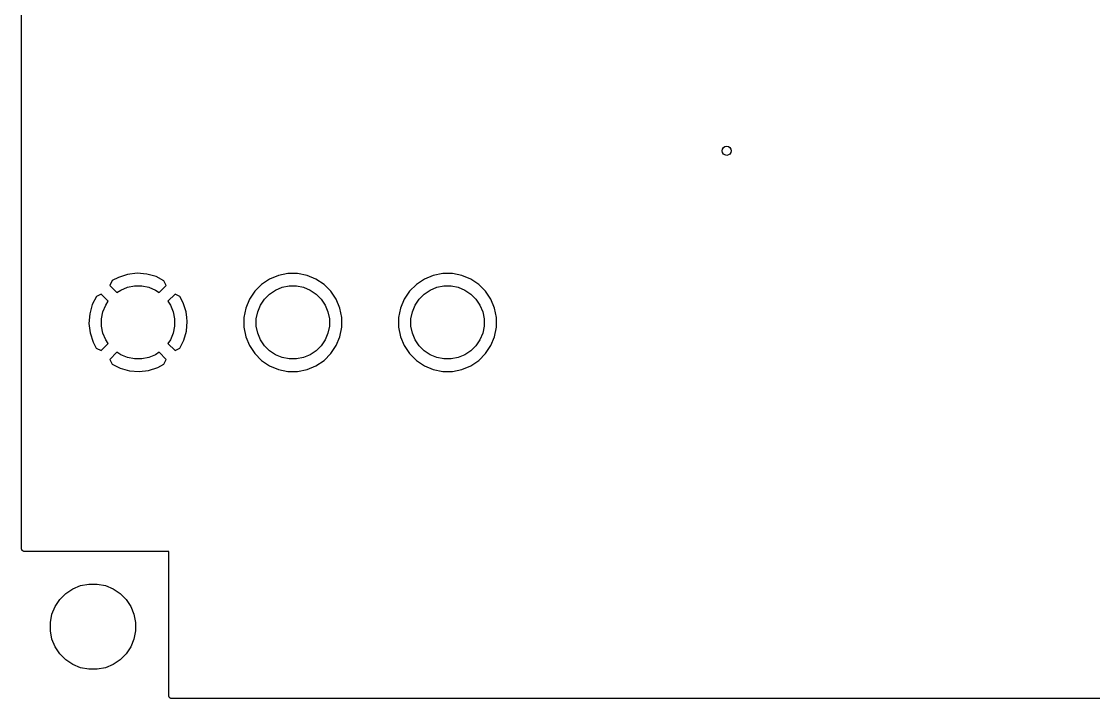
# Model space of a CAD drawing. Extents: x -66 to 211, y -177 to 13.
# Drawn here: x -14.94 to 29.07, y -136.45 to -108.67 of the extents above; entities that cross this region are included whole.
import ezdxf

# ---------------------------------------------------------------- set-up
doc = ezdxf.new("R2010")
doc.units = 0
doc.layers.add('BLACK', color=7, linetype='CONTINUOUS')

msp = doc.modelspace()

# ---------------------------------------------------------------- linework, layer by layer
at = {"layer": 'BLACK', "linetype": 'CONTINUOUS'}
for p, q in [((-14.9352, -130.289), (-14.9352, -13.0418)), ((-10.9577, -119.17), (-11.2075, -119.303)), ((-10.5804, -119.047), (-10.9577, -119.17)), ((-10.1876, -119), (-10.5804, -119.047)), ((-9.79324, -119.031), (-10.1876, -119)), ((-9.41252, -119.139), (-9.79324, -119.031)), ((-9.08643, -119.305), (-9.41252, -119.139)), ((-4.74845, -119.238), (-5.07733, -119.458)), ((-4.38301, -119.087), (-4.74845, -119.238)), ((-3.99507, -119.01), (-4.38301, -119.087)), ((-3.59953, -119.01), (-3.99507, -119.01)), ((-3.21159, -119.087), (-3.59953, -119.01)), ((-2.84615, -119.238), (-3.21159, -119.087)), ((-2.51728, -119.458), (-2.84615, -119.238)), ((1.60155, -119.238), (1.27267, -119.458)), ((1.96699, -119.087), (1.60155, -119.238)), ((2.35493, -119.01), (1.96699, -119.087)), ((2.75047, -119.01), (2.35493, -119.01)), ((3.13841, -119.087), (2.75047, -119.01)), ((3.50385, -119.238), (3.13841, -119.087)), ((3.83272, -119.458), (3.50385, -119.238)), ((-11.2075, -119.303), (-11.3051, -119.501)), ((-11.3051, -119.501), (-11.0134, -119.792)), ((-10.8578, -119.688), (-10.5848, -119.575)), ((-10.5848, -119.575), (-10.295, -119.518)), ((-10.295, -119.518), (-9.99956, -119.518)), ((-9.99956, -119.518), (-9.70977, -119.575)), ((-9.70977, -119.575), (-9.43678, -119.688)), ((-9.28119, -119.792), (-8.98947, -119.501)), ((-8.98947, -119.501), (-9.08643, -119.305)), ((-5.07733, -119.458), (-5.35702, -119.738)), ((-4.50782, -119.688), (-4.23483, -119.575)), ((-4.23483, -119.575), (-3.94504, -119.518)), ((-3.94504, -119.518), (-3.64956, -119.518)), ((-3.64956, -119.518), (-3.35977, -119.575)), ((-3.35977, -119.575), (-3.08678, -119.688)), ((-2.23758, -119.738), (-2.51728, -119.458)), ((1.27267, -119.458), (0.99298, -119.738)), ((1.84218, -119.688), (2.11517, -119.575)), ((2.11517, -119.575), (2.40496, -119.518)), ((2.40496, -119.518), (2.70044, -119.518)), ((2.70044, -119.518), (2.99023, -119.575)), ((2.99023, -119.575), (3.26322, -119.688)), ((4.11241, -119.738), (3.83272, -119.458)), ((-11.8605, -119.957), (-12.0265, -120.283)), ((-11.6643, -119.86), (-11.8605, -119.957)), ((-11.3726, -120.152), (-11.6643, -119.86)), ((-11.0134, -119.792), (-10.8578, -119.688)), ((-9.43678, -119.688), (-9.28119, -119.792)), ((-8.63026, -119.86), (-8.92198, -120.152)), ((-8.43289, -119.957), (-8.63026, -119.86)), ((-8.29935, -120.207), (-8.43289, -119.957)), ((-5.57676, -120.067), (-5.72813, -120.432)), ((-5.35702, -119.738), (-5.57676, -120.067)), ((-5.12658, -120.307), (-4.96243, -120.062)), ((-4.96243, -120.062), (-4.75349, -119.853)), ((-4.75349, -119.853), (-4.50782, -119.688)), ((-3.08678, -119.688), (-2.84111, -119.853)), ((-2.84111, -119.853), (-2.63217, -120.062)), ((-2.63217, -120.062), (-2.46802, -120.307)), ((-2.01783, -120.067), (-2.23758, -119.738)), ((-1.86647, -120.432), (-2.01783, -120.067)), ((0.77324, -120.067), (0.62187, -120.432)), ((0.99298, -119.738), (0.77324, -120.067)), ((1.22342, -120.307), (1.38757, -120.062)), ((1.38757, -120.062), (1.59651, -119.853)), ((1.59651, -119.853), (1.84218, -119.688)), ((3.26322, -119.688), (3.50889, -119.853)), ((3.50889, -119.853), (3.71783, -120.062)), ((3.71783, -120.062), (3.88198, -120.307)), ((4.33216, -120.067), (4.11241, -119.738)), ((4.48353, -120.432), (4.33216, -120.067)), ((-12.0265, -120.283), (-12.1337, -120.664)), ((-11.5897, -120.58), (-11.4766, -120.307)), ((-11.4766, -120.307), (-11.3726, -120.152)), ((-8.92198, -120.152), (-8.81802, -120.307)), ((-8.81802, -120.307), (-8.70494, -120.58)), ((-8.17661, -120.585), (-8.29935, -120.207)), ((-5.72813, -120.432), (-5.8053, -120.82)), ((-5.23966, -120.58), (-5.12658, -120.307)), ((-2.46802, -120.307), (-2.35494, -120.58)), ((-1.7893, -120.82), (-1.86647, -120.432)), ((0.62187, -120.432), (0.5447, -120.82)), ((1.11034, -120.58), (1.22342, -120.307)), ((3.88198, -120.307), (3.99506, -120.58)), ((4.5607, -120.82), (4.48353, -120.432)), ((-12.1337, -120.664), (-12.1646, -121.058)), ((-11.6473, -120.87), (-11.5897, -120.58)), ((-11.6473, -121.165), (-11.6473, -120.87)), ((-8.70494, -120.58), (-8.6473, -120.87)), ((-8.6473, -120.87), (-8.6473, -121.165)), ((-8.14839, -120.822), (-8.17661, -120.585)), ((-8.16089, -121.372), (-8.12999, -120.977)), ((-8.12999, -120.977), (-8.14839, -120.822)), ((-5.8053, -120.82), (-5.8053, -121.215)), ((-5.2973, -120.87), (-5.23966, -120.58)), ((-5.2973, -121.165), (-5.2973, -120.87)), ((-2.35494, -120.58), (-2.2973, -120.87)), ((-2.2973, -120.87), (-2.2973, -121.165)), ((-1.7893, -121.215), (-1.7893, -120.82)), ((0.5447, -120.82), (0.5447, -121.215)), ((1.0527, -120.87), (1.11034, -120.58)), ((1.0527, -121.165), (1.0527, -120.87)), ((3.99506, -120.58), (4.0527, -120.87)), ((4.0527, -120.87), (4.0527, -121.165)), ((4.5607, -121.215), (4.5607, -120.82)), ((-12.1646, -121.058), (-12.118, -121.451)), ((-11.5897, -121.455), (-11.6473, -121.165)), ((-8.6473, -121.165), (-8.70494, -121.455)), ((-8.26813, -121.752), (-8.16089, -121.372)), ((-5.8053, -121.215), (-5.72813, -121.603)), ((-5.23966, -121.455), (-5.2973, -121.165)), ((-2.2973, -121.165), (-2.35494, -121.455)), ((-1.86647, -121.603), (-1.7893, -121.215)), ((0.5447, -121.215), (0.62187, -121.603)), ((1.11034, -121.455), (1.0527, -121.165)), ((4.0527, -121.165), (3.99506, -121.455)), ((4.48353, -121.603), (4.5607, -121.215)), ((-12.118, -121.451), (-11.9952, -121.828)), ((-11.9952, -121.828), (-11.8617, -122.078)), ((-11.6643, -122.176), (-11.3726, -121.884)), ((-11.4766, -121.728), (-11.5897, -121.455)), ((-11.3726, -121.884), (-11.4766, -121.728)), ((-8.81802, -121.728), (-8.92198, -121.884)), ((-8.92198, -121.884), (-8.63026, -122.176)), ((-8.70494, -121.455), (-8.81802, -121.728)), ((-8.43414, -122.079), (-8.26813, -121.752)), ((-5.72813, -121.603), (-5.57676, -121.969)), ((-5.12658, -121.728), (-5.23966, -121.455)), ((-4.96243, -121.974), (-5.12658, -121.728)), ((-2.46802, -121.728), (-2.63217, -121.974)), ((-2.35494, -121.455), (-2.46802, -121.728)), ((-2.01783, -121.969), (-1.86647, -121.603)), ((0.62187, -121.603), (0.77324, -121.969)), ((1.22342, -121.728), (1.11034, -121.455)), ((1.38757, -121.974), (1.22342, -121.728)), ((3.88198, -121.728), (3.71783, -121.974)), ((3.99506, -121.455), (3.88198, -121.728)), ((4.33216, -121.969), (4.48353, -121.603)), ((-11.8617, -122.078), (-11.6643, -122.176)), ((-11.0134, -122.243), (-11.3051, -122.535)), ((-10.8578, -122.347), (-11.0134, -122.243)), ((-9.28119, -122.243), (-9.43678, -122.347)), ((-8.98947, -122.535), (-9.28119, -122.243)), ((-8.63026, -122.176), (-8.43414, -122.079)), ((-5.57676, -121.969), (-5.35702, -122.298)), ((-5.35702, -122.298), (-5.07733, -122.577)), ((-4.75349, -122.183), (-4.96243, -121.974)), ((-4.50782, -122.347), (-4.75349, -122.183)), ((-2.84111, -122.183), (-3.08678, -122.347)), ((-2.63217, -121.974), (-2.84111, -122.183)), ((-2.51728, -122.577), (-2.23758, -122.298)), ((-2.23758, -122.298), (-2.01783, -121.969)), ((0.77324, -121.969), (0.99298, -122.298)), ((0.99298, -122.298), (1.27267, -122.577)), ((1.59651, -122.183), (1.38757, -121.974)), ((1.84218, -122.347), (1.59651, -122.183)), ((3.50889, -122.183), (3.26322, -122.347)), ((3.71783, -121.974), (3.50889, -122.183)), ((3.83272, -122.577), (4.11241, -122.298)), ((4.11241, -122.298), (4.33216, -121.969)), ((-11.3051, -122.535), (-11.2082, -122.731)), ((-11.2082, -122.731), (-10.8821, -122.897)), ((-10.5848, -122.46), (-10.8578, -122.347)), ((-10.295, -122.518), (-10.5848, -122.46)), ((-9.99956, -122.518), (-10.295, -122.518)), ((-9.70977, -122.46), (-9.99956, -122.518)), ((-9.43678, -122.347), (-9.70977, -122.46)), ((-9.33688, -122.866), (-9.08706, -122.732)), ((-9.08706, -122.732), (-8.98947, -122.535)), ((-5.07733, -122.577), (-4.74845, -122.797)), ((-4.23483, -122.46), (-4.50782, -122.347)), ((-3.94504, -122.518), (-4.23483, -122.46)), ((-3.64956, -122.518), (-3.94504, -122.518)), ((-3.35977, -122.46), (-3.64956, -122.518)), ((-3.08678, -122.347), (-3.35977, -122.46)), ((-2.84615, -122.797), (-2.51728, -122.577)), ((1.27267, -122.577), (1.60155, -122.797)), ((2.11517, -122.46), (1.84218, -122.347)), ((2.40496, -122.518), (2.11517, -122.46)), ((2.70044, -122.518), (2.40496, -122.518)), ((2.99023, -122.46), (2.70044, -122.518)), ((3.26322, -122.347), (2.99023, -122.46)), ((3.50385, -122.797), (3.83272, -122.577)), ((-10.8821, -122.897), (-10.5014, -123.004)), ((-10.5014, -123.004), (-10.107, -123.035)), ((-10.107, -123.035), (-9.71424, -122.988)), ((-9.71424, -122.988), (-9.33688, -122.866)), ((-4.74845, -122.797), (-4.38301, -122.949)), ((-4.38301, -122.949), (-3.99507, -123.026)), ((-3.99507, -123.026), (-3.59953, -123.026)), ((-3.59953, -123.026), (-3.21159, -122.949)), ((-3.21159, -122.949), (-2.84615, -122.797)), ((1.60155, -122.797), (1.96699, -122.949)), ((1.96699, -122.949), (2.35493, -123.026)), ((2.35493, -123.026), (2.75047, -123.026)), ((2.75047, -123.026), (3.13841, -122.949)), ((3.13841, -122.949), (3.50385, -122.797)), ((-14.934, -130.301), (-14.9352, -130.289)), ((-14.9329, -130.313), (-14.934, -130.301)), ((-14.9328, -130.314), (-14.9329, -130.313)), ((-14.9293, -130.325), (-14.9328, -130.314)), ((-14.9328, -130.314), (-14.9328, -130.314)), ((-14.9259, -130.337), (-14.9293, -130.325)), ((-14.9257, -130.337), (-14.9259, -130.337)), ((-14.9256, -130.338), (-14.9257, -130.337)), ((-14.92, -130.348), (-14.9256, -130.338)), ((-14.9145, -130.359), (-14.92, -130.348)), ((-14.9142, -130.359), (-14.9145, -130.359)), ((-14.914, -130.36), (-14.9142, -130.359)), ((-14.9064, -130.369), (-14.914, -130.36)), ((-14.8989, -130.378), (-14.9064, -130.369)), ((-14.8986, -130.378), (-14.8989, -130.378)), ((-14.8983, -130.379), (-14.8986, -130.378)), ((-14.8891, -130.386), (-14.8983, -130.379)), ((-14.8799, -130.394), (-14.8891, -130.386)), ((-14.8796, -130.394), (-14.8799, -130.394)), ((-14.8792, -130.395), (-14.8796, -130.394)), ((-14.8687, -130.4), (-14.8792, -130.395)), ((-14.8582, -130.406), (-14.8687, -130.4)), ((-14.8578, -130.406), (-14.8582, -130.406)), ((-14.8574, -130.406), (-14.8578, -130.406)), ((-14.846, -130.41), (-14.8574, -130.406)), ((-14.8346, -130.414), (-14.846, -130.41)), ((-14.8342, -130.414), (-14.8346, -130.414)), ((-14.8337, -130.414), (-14.8342, -130.414)), ((-14.8219, -130.415), (-14.8337, -130.414)), ((-14.81, -130.416), (-14.8219, -130.415)), ((-14.8091, -130.416), (-14.81, -130.416)), ((-14.8082, -130.416), (-14.8091, -130.416)), ((-14.8091, -130.416), (-14.8091, -130.416)), ((-14.8091, -130.416), (-14.8091, -130.416)), ((-8.89624, -130.416), (-14.8082, -130.416)), ((-8.89056, -130.417), (-8.89624, -130.416)), ((-8.89, -130.423), (-8.89056, -130.417)), ((-8.89, -136.323), (-8.89, -130.423)), ((-13.1145, -132.141), (-12.8279, -131.949)), ((-12.8279, -131.949), (-12.5094, -131.817)), ((-12.5094, -131.817), (-12.1713, -131.75)), ((-12.1713, -131.75), (-11.8266, -131.75)), ((-11.8266, -131.75), (-11.4885, -131.817)), ((-11.4885, -131.817), (-11.17, -131.949)), ((-11.17, -131.949), (-10.8834, -132.141)), ((-13.5498, -132.671), (-13.3583, -132.384)), ((-13.3583, -132.384), (-13.1145, -132.141)), ((-10.8834, -132.141), (-10.6396, -132.384)), ((-10.6396, -132.384), (-10.4481, -132.671)), ((-13.6817, -132.989), (-13.5498, -132.671)), ((-10.4481, -132.671), (-10.3162, -132.989)), ((-13.749, -133.327), (-13.6817, -132.989)), ((-13.749, -133.672), (-13.749, -133.327)), ((-10.3162, -132.989), (-10.249, -133.327)), ((-10.249, -133.327), (-10.249, -133.672)), ((-13.6817, -134.01), (-13.749, -133.672)), ((-10.249, -133.672), (-10.3162, -134.01)), ((-13.5498, -134.329), (-13.6817, -134.01)), ((-10.3162, -134.01), (-10.4481, -134.329)), ((-13.3583, -134.615), (-13.5498, -134.329)), ((-13.1145, -134.859), (-13.3583, -134.615)), ((-10.6396, -134.615), (-10.8834, -134.859)), ((-10.4481, -134.329), (-10.6396, -134.615)), ((-12.8279, -135.051), (-13.1145, -134.859)), ((-12.5094, -135.183), (-12.8279, -135.051)), ((-11.17, -135.051), (-11.4885, -135.183)), ((-10.8834, -134.859), (-11.17, -135.051)), ((-12.1713, -135.25), (-12.5094, -135.183)), ((-11.8266, -135.25), (-12.1713, -135.25)), ((-11.4885, -135.183), (-11.8266, -135.25)), ((-8.88883, -136.335), (-8.89, -136.323)), ((-8.88775, -136.347), (-8.88883, -136.335)), ((-8.88762, -136.347), (-8.88775, -136.347)), ((-8.88758, -136.348), (-8.88762, -136.347)), ((-8.88412, -136.359), (-8.88758, -136.348)), ((-8.88075, -136.371), (-8.88412, -136.359)), ((-8.88055, -136.371), (-8.88075, -136.371)), ((-8.88042, -136.372), (-8.88055, -136.371)), ((-8.87481, -136.382), (-8.88042, -136.372)), ((-8.86927, -136.393), (-8.87481, -136.382)), ((-8.86899, -136.393), (-8.86927, -136.393)), ((-8.86878, -136.394), (-8.86899, -136.393)), ((-8.86122, -136.403), (-8.86878, -136.394)), ((-8.85374, -136.412), (-8.86122, -136.403)), ((-8.8534, -136.412), (-8.85374, -136.412)), ((-8.85311, -136.413), (-8.8534, -136.412)), ((-8.84389, -136.42), (-8.85311, -136.413)), ((-8.83475, -136.428), (-8.84389, -136.42)), ((-8.83436, -136.428), (-8.83475, -136.428)), ((-8.83402, -136.429), (-8.83436, -136.428)), ((-8.82348, -136.434), (-8.83402, -136.429)), ((-8.81303, -136.44), (-8.82348, -136.434)), ((-8.81261, -136.44), (-8.81303, -136.44)), ((-8.81221, -136.44), (-8.81261, -136.44)), ((-8.8008, -136.444), (-8.81221, -136.44)), ((-8.78941, -136.447), (-8.8008, -136.444)), ((-8.78896, -136.448), (-8.78941, -136.447)), ((-8.78854, -136.448), (-8.78896, -136.448)), ((-8.77669, -136.449), (-8.78854, -136.448)), ((-8.76477, -136.45), (-8.77669, -136.449)), ((-8.76392, -136.45), (-8.76477, -136.45)), ((-8.76389, -136.45), (-8.76392, -136.45)), ((-8.76386, -136.45), (-8.76389, -136.45)), ((-8.763, -136.45), (-8.76386, -136.45)), ((67.2973, -136.45), (-8.763, -136.45))]:
    msp.add_line(p, q, dxfattribs=at)
at = {"layer": 'BLACK'}
msp.add_circle((14.0132, -113.975), 0.1875, dxfattribs=at)

doc.saveas('drawing.dxf')
